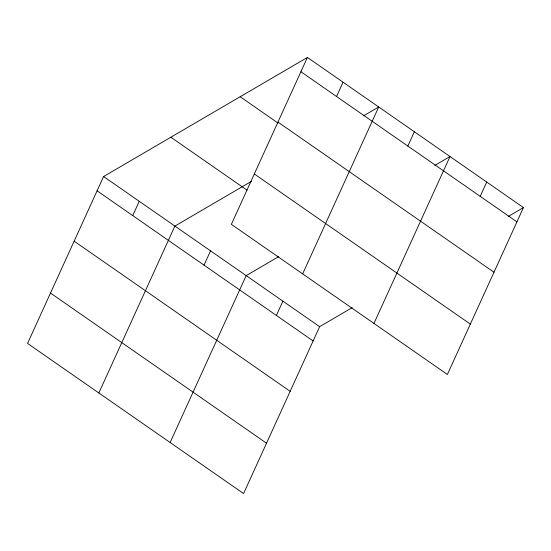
<?xml version="1.0" encoding="UTF-8"?>
<svg xmlns="http://www.w3.org/2000/svg" width="551" height="551" viewBox="0 0 551 551"><rect width="100%" height="100%" fill="white"/><g stroke="black" fill="none" stroke-linecap="round" stroke-linejoin="round"><path stroke-width="0.83" d="M307.424 57.435L231.365 224.333L447.391 374.473L523.45 207.575L307.424 57.435L103.609 176.527L27.55 343.425L243.576 493.565L319.635 326.667L352.179 307.651M132.736 215.593L139.251 201.301M98.843 392.966L174.901 226.075L251.538 181.293M204.028 265.141L210.544 250.85M170.128 442.515L246.187 275.617L278.73 256.608M336.551 96.501L343.066 82.209M276.395 315.441L282.911 301.142M302.651 273.881L378.709 106.984L363.522 115.855M407.843 146.049L414.359 131.758M373.943 323.423L450.002 156.532L434.815 165.403M480.21 196.349L486.726 182.057M508.263 216.453L523.45 207.575M300.908 71.733L516.934 221.874M277.959 122.088L493.985 272.228M240.16 96.735L277.904 122.969M254.314 173.971L470.34 324.112M170.865 137.227L247.048 190.171M103.609 176.527L319.635 326.667M97.093 190.818L313.12 340.966M74.144 241.18L290.17 391.32M50.499 293.063L266.526 443.204"/></g></svg>
